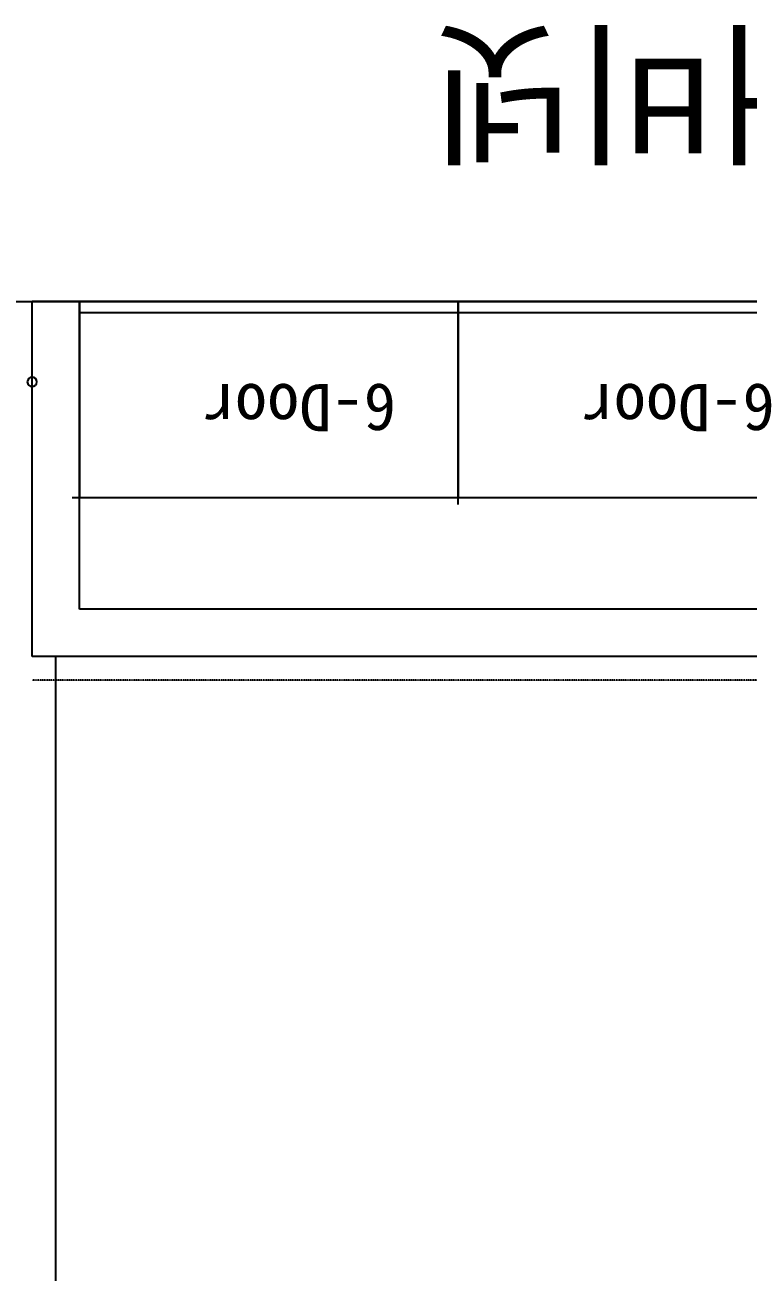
# Model space of a CAD drawing. Header units: millimetres. Extents: x 10479 to 135323, y 879012 to 965592.
# Drawn here: x 38367 to 39894, y 930851 to 933486 of the extents above; entities that cross this region are included whole.
import ezdxf
from ezdxf.enums import TextEntityAlignment as Align

# ---------------------------------------------------------------- set-up
doc = ezdxf.new("R2010")
doc.units = ezdxf.units.MM
doc.header["$PDMODE"] = 2
doc.header["$PDSIZE"] = 15
doc.linetypes.add('HID', pattern=[2.3, 1.5, -0.8])
doc.layers.add('$CHAR', color=3, linetype='Continuous')
doc.layers.add('퍼시스', color=210, linetype='Continuous')
doc.styles.add('돋움', font='')
doc.styles.get('돋움').set_extended_font_data('Dotum')

# ---------------------------------------------------------------- blocks, each defined once
blk = doc.blocks.new('캐비닛_6단도어캐비닛_퍼시스_H2250')
at = {"layer": '퍼시스', "linetype": 'Continuous'}
for p, q in [((799, 0), (1, 0)), ((0, -1), (0, -413)), ((800, -413), (800, -1)), ((0, -390), (800, -390)), ((1, -414), (799, -414))]:
    blk.add_line(p, q, dxfattribs=at)
for centre, start, end in [((1, -1), 90, 180), ((799, -1), 0, 90), ((1, -413), 180, 270), ((799, -413), 270, 0)]:
    blk.add_arc(centre, 1, start, end, dxfattribs=at)
at = {"layer": '퍼시스'}
for p in [(0, 0), (800, 0)]:
    blk.add_point(p, dxfattribs=at)
blk.add_text('6-Door', height=100, dxfattribs=at).set_placement((131.4, -239.4))
blk = doc.blocks.new('14F')
at = {"color": 8}
for p, q in [((-168118.1, 759741.9), (-136817.1, 759741.9)), ((-161618.1, 758991.9), (-161618.1, 759741.9)), ((-161518.1, 759741.9), (-161618.1, 759741.9)), ((-161518.1, 759091.9), (-161518.1, 759741.9)), ((-161618.1, 759298.9), (-161618.1, 759651.9)), ((-155218.1, 759091.9), (-161518.1, 759091.9)), ((-155218.1, 758991.9), (-161618.1, 758991.9)), ((-161568.1, 756093.9), (-161568.1, 758991.9))]:
    blk.add_line(p, q, dxfattribs=at)
at = {"color": 8, "linetype": 'HID', "ltscale": 0.1}
blk.add_line((-155268.1, 758941.9), (-161618.1, 758941.9), dxfattribs=at)
at = {"color": 8, "linetype": 'ByBlock'}
for start, end in [(0, 180), (180, 0)]:
    blk.add_arc((-161618.1, 759571.9), 10, start, end, dxfattribs=at)
at = {"color": 8, "style": '돋움'}
blk.add_text('인재원캐비넷', height=240, rotation=180, dxfattribs=at).set_placement((-159870.3, 760300.3), align=Align.CENTER)
at = {"color": 8, "linetype": 'ByBlock', "ltscale": 0.1, "style": '돋움'}
for tag, p in [('HRD기획팀', (-160031.5, 780698.2, 0)), ('인재전략팀', (-162408.7, 780698.2, 0)), ('기업문화팀', (-157519.3, 780698.2, 0)), ('뷰티교육팀', (-152663.4, 780698.2, 0)), ('자산관리팀', (-147978.3, 780698.2, 0)), ('그룹HR팀', (-166987.1, 780698.2, 0)), ('법무팀', (-145354.1, 780698.2, 0)), ('특허팀', (-142261.1, 780698.2, 0)), ('상표팀', (-139438.1, 780698.2, 0))]:
    blk.add_attdef(tag, text='', height=356.2, rotation=90, dxfattribs=at).set_placement(p, align=Align.MIDDLE_CENTER)
at = {"color": 8, "style": '돋움'}
blk.add_attdef('1', text='', height=420, rotation=180, dxfattribs=at).set_placement((-143911.2, 758189), align=Align.MIDDLE)

msp = doc.modelspace()

# ---------------------------------------------------------------- block references
at = {"layer": '$CHAR', "color": 1}
msp.add_blockref('14F', (200000, 173159.8), dxfattribs=at)
at = {"layer": '퍼시스', "rotation": 180}
for p in [(39281.9, 932487.8), (40081.9, 932487.8)]:
    msp.add_blockref('캐비닛_6단도어캐비닛_퍼시스_H2250', p, dxfattribs=at)

doc.saveas('drawing.dxf')
